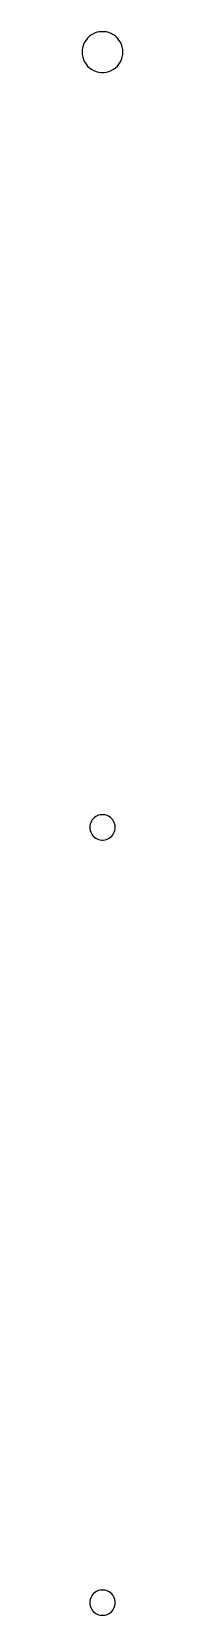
# Model space of a CAD drawing. Header units: metres. Extents: x -3 to 3, y -2 to 223.
import ezdxf

# ---------------------------------------------------------------- set-up
doc = ezdxf.new("R2010")
doc.units = ezdxf.units.M

msp = doc.modelspace()

# ---------------------------------------------------------------- linework, layer by layer
for p, q in [((-1.55389, 222.449), (-1.84853, 222.234)), ((-1.23476, 222.624), (-1.55389, 222.449)), ((-0.896149, 222.758), (-1.23476, 222.624)), ((-0.543396, 222.849), (-0.896149, 222.758)), ((-0.182083, 222.894), (-0.543396, 222.849)), ((0.182083, 222.894), (-0.182083, 222.894)), ((0.543396, 222.849), (0.182083, 222.894)), ((0.896149, 222.758), (0.543396, 222.849)), ((1.23476, 222.624), (0.896149, 222.758)), ((1.55389, 222.449), (1.23476, 222.624)), ((1.84853, 222.234), (1.55389, 222.449)), ((-2.87712, 220.363), (-2.89999, 220)), ((-2.80888, 220.721), (-2.87712, 220.363)), ((-2.69635, 221.068), (-2.80888, 220.721)), ((-2.54128, 221.397), (-2.69635, 221.068)), ((-2.34615, 221.705), (-2.54128, 221.397)), ((-2.114, 221.985), (-2.34615, 221.705)), ((-1.84853, 222.234), (-2.114, 221.985)), ((2.114, 221.985), (1.84853, 222.234)), ((2.34615, 221.705), (2.114, 221.985)), ((2.54128, 221.397), (2.34615, 221.705)), ((2.69635, 221.068), (2.54128, 221.397)), ((2.80888, 220.721), (2.69635, 221.068)), ((2.87712, 220.363), (2.80888, 220.721)), ((2.89999, 220), (2.87712, 220.363)), ((-2.89999, 220), (-2.87712, 219.637)), ((-2.87712, 219.637), (-2.80888, 219.279)), ((-2.80888, 219.279), (-2.69635, 218.932)), ((-2.69635, 218.932), (-2.54128, 218.603)), ((-2.54128, 218.603), (-2.34615, 218.295)), ((-2.34615, 218.295), (-2.114, 218.015)), ((-2.114, 218.015), (-1.84853, 217.766)), ((1.84853, 217.766), (2.114, 218.015)), ((2.114, 218.015), (2.34615, 218.295)), ((2.34615, 218.295), (2.54128, 218.603)), ((2.54128, 218.603), (2.69635, 218.932)), ((2.69635, 218.932), (2.80888, 219.279)), ((2.80888, 219.279), (2.87712, 219.637)), ((2.87712, 219.637), (2.89999, 220)), ((-1.84853, 217.766), (-1.55389, 217.551)), ((-1.55389, 217.551), (-1.23476, 217.376)), ((-1.23476, 217.376), (-0.896149, 217.242)), ((-0.896149, 217.242), (-0.543396, 217.151)), ((-0.543396, 217.151), (-0.182083, 217.106)), ((-0.182083, 217.106), (0.182083, 217.106)), ((0.182083, 217.106), (0.543396, 217.151)), ((0.543396, 217.151), (0.896149, 217.242)), ((0.896149, 217.242), (1.23476, 217.376)), ((1.23476, 217.376), (1.55389, 217.551)), ((1.55389, 217.551), (1.84853, 217.766)), ((-1.7858, 110.226), (-1.79999, 110)), ((-1.74344, 110.448), (-1.7858, 110.226)), ((-1.67358, 110.663), (-1.74344, 110.448)), ((-1.57735, 110.867), (-1.67358, 110.663)), ((-1.45622, 111.058), (-1.57735, 110.867)), ((-1.31213, 111.232), (-1.45622, 111.058)), ((-1.14735, 111.387), (-1.31213, 111.232)), ((-0.964478, 111.52), (-1.14735, 111.387)), ((-0.766388, 111.629), (-0.964478, 111.52)), ((-0.556229, 111.712), (-0.766388, 111.629)), ((-0.33728, 111.768), (-0.556229, 111.712)), ((-0.113022, 111.796), (-0.33728, 111.768)), ((0.113022, 111.796), (-0.113022, 111.796)), ((0.33728, 111.768), (0.113022, 111.796)), ((0.556229, 111.712), (0.33728, 111.768)), ((0.766388, 111.629), (0.556229, 111.712)), ((0.964478, 111.52), (0.766388, 111.629)), ((1.14735, 111.387), (0.964478, 111.52)), ((1.31213, 111.232), (1.14735, 111.387)), ((1.45622, 111.058), (1.31213, 111.232)), ((1.57735, 110.867), (1.45622, 111.058)), ((1.67358, 110.663), (1.57735, 110.867)), ((1.74344, 110.448), (1.67358, 110.663)), ((1.7858, 110.226), (1.74344, 110.448)), ((1.79999, 110), (1.7858, 110.226)), ((-1.79999, 110), (-1.7858, 109.774)), ((-1.7858, 109.774), (-1.74344, 109.552)), ((-1.74344, 109.552), (-1.67358, 109.337)), ((-1.67358, 109.337), (-1.57735, 109.133)), ((-1.57735, 109.133), (-1.45622, 108.942)), ((-1.45622, 108.942), (-1.31213, 108.768)), ((-1.31213, 108.768), (-1.14735, 108.613)), ((-1.14735, 108.613), (-0.964478, 108.48)), ((-0.964478, 108.48), (-0.766388, 108.371)), ((-0.766388, 108.371), (-0.556229, 108.288)), ((-0.556229, 108.288), (-0.33728, 108.232)), ((-0.33728, 108.232), (-0.113022, 108.204)), ((-0.113022, 108.204), (0.113022, 108.204)), ((0.113022, 108.204), (0.33728, 108.232)), ((0.33728, 108.232), (0.556229, 108.288)), ((0.556229, 108.288), (0.766388, 108.371)), ((0.766388, 108.371), (0.964478, 108.48)), ((0.964478, 108.48), (1.14735, 108.613)), ((1.14735, 108.613), (1.31213, 108.768)), ((1.31213, 108.768), (1.45622, 108.942)), ((1.45622, 108.942), (1.57735, 109.133)), ((1.57735, 109.133), (1.67358, 109.337)), ((1.67358, 109.337), (1.74344, 109.552)), ((1.74344, 109.552), (1.7858, 109.774)), ((1.7858, 109.774), (1.79999, 110)), ((-1.7858, 0.225586), (-1.79999, 0)), ((-1.79999, 0), (-1.7858, -0.225586)), ((-1.74344, 0.447632), (-1.7858, 0.225586)), ((-1.67358, 0.662613), (-1.74344, 0.447632)), ((-1.57735, 0.867142), (-1.67358, 0.662613)), ((-1.45622, 1.058), (-1.57735, 0.867142)), ((-1.31213, 1.23218), (-1.45622, 1.058)), ((-1.14735, 1.38692), (-1.31213, 1.23218)), ((-0.964478, 1.51978), (-1.14735, 1.38692)), ((-0.766388, 1.62868), (-0.964478, 1.51978)), ((-0.556229, 1.7119), (-0.766388, 1.62868)), ((-0.33728, 1.76811), (-0.556229, 1.7119)), ((-0.113022, 1.79645), (-0.33728, 1.76811)), ((0.113022, 1.79645), (-0.113022, 1.79645)), ((0.33728, 1.76811), (0.113022, 1.79645)), ((0.556229, 1.7119), (0.33728, 1.76811)), ((0.766388, 1.62868), (0.556229, 1.7119)), ((0.964478, 1.51978), (0.766388, 1.62868)), ((1.14735, 1.38692), (0.964478, 1.51978)), ((1.31213, 1.23218), (1.14735, 1.38692)), ((1.45622, 1.058), (1.31213, 1.23218)), ((1.57735, 0.867142), (1.45622, 1.058)), ((1.67358, 0.662613), (1.57735, 0.867142)), ((1.74344, 0.447632), (1.67358, 0.662613)), ((1.7858, 0.225586), (1.74344, 0.447632)), ((1.79999, 0), (1.7858, 0.225586)), ((1.7858, -0.225586), (1.79999, 0)), ((-1.7858, -0.225586), (-1.74344, -0.447632)), ((-1.74344, -0.447632), (-1.67358, -0.662613)), ((-1.67358, -0.662613), (-1.57735, -0.867142)), ((-1.57735, -0.867142), (-1.45622, -1.058)), ((-1.45622, -1.058), (-1.31213, -1.23218)), ((-1.31213, -1.23218), (-1.14735, -1.38692)), ((-1.14735, -1.38692), (-0.964478, -1.51978)), ((-0.964478, -1.51978), (-0.766388, -1.62868)), ((-0.766388, -1.62868), (-0.556229, -1.7119)), ((-0.556229, -1.7119), (-0.33728, -1.76811)), ((-0.33728, -1.76811), (-0.113022, -1.79645)), ((-0.113022, -1.79645), (0.113022, -1.79645)), ((0.113022, -1.79645), (0.33728, -1.76811)), ((0.33728, -1.76811), (0.556229, -1.7119)), ((0.556229, -1.7119), (0.766388, -1.62868)), ((0.766388, -1.62868), (0.964478, -1.51978)), ((0.964478, -1.51978), (1.14735, -1.38692)), ((1.14735, -1.38692), (1.31213, -1.23218)), ((1.31213, -1.23218), (1.45622, -1.058)), ((1.45622, -1.058), (1.57735, -0.867142)), ((1.57735, -0.867142), (1.67358, -0.662613)), ((1.67358, -0.662613), (1.74344, -0.447632)), ((1.74344, -0.447632), (1.7858, -0.225586))]:
    msp.add_line(p, q)

doc.saveas('drawing.dxf')
